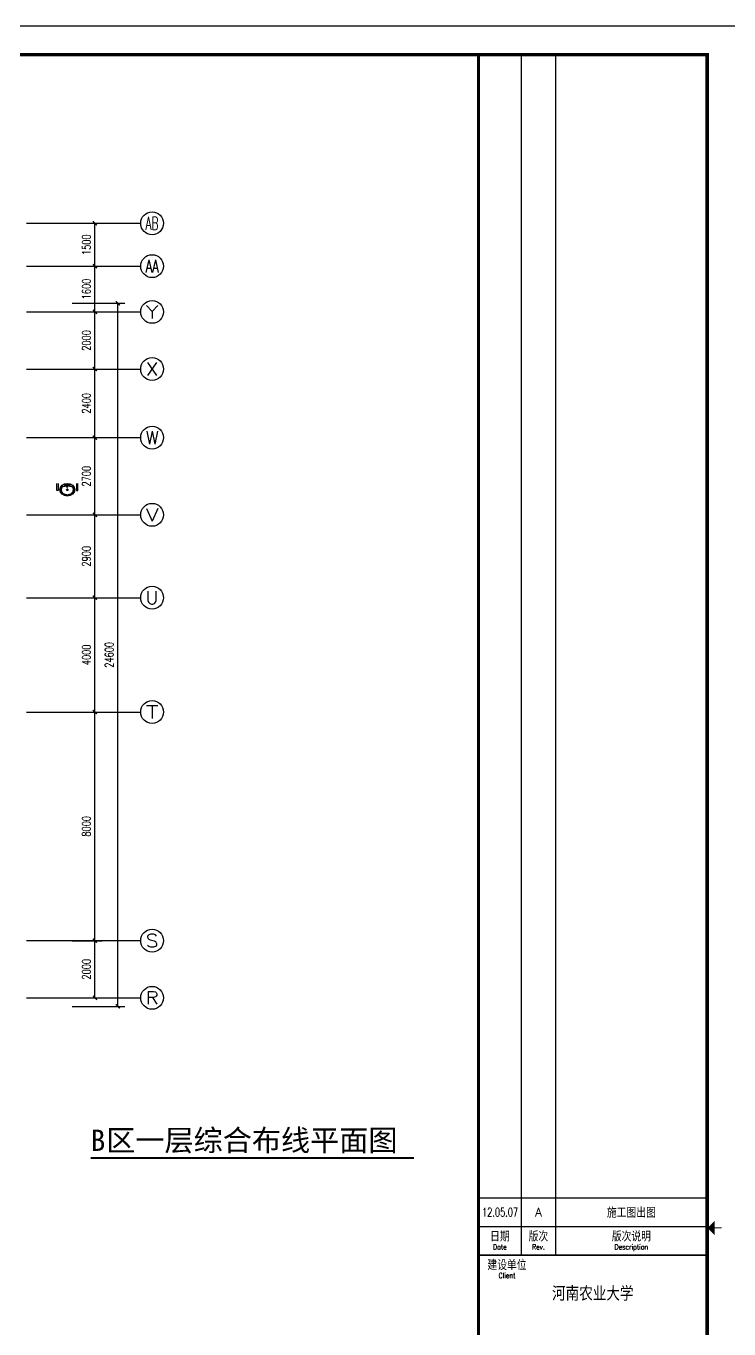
# Model space of a CAD drawing. Extents: x 190999 to 834799, y -200814 to 215286.
# Drawn here: x 403976 to 428562, y 110301 to 155886 of the extents above; entities that cross this region are included whole.
import ezdxf
from ezdxf.enums import TextEntityAlignment as Align

# ---------------------------------------------------------------- set-up
doc = ezdxf.new("R2010")
doc.units = 0
doc.header["$LTSCALE"] = 1000
doc.header["$MEASUREMENT"] = 0
for name, color, linetype in [('A-Lvtry', 250, 'Continuous'), ('AXIS', 3, 'Continuous'), ('AXIS_TEXT', 7, 'Continuous'), ('DIM_SYMB', 3, 'Continuous'), ('PUB_TEXT', 7, 'Continuous'), ('图框', 189, 'Continuous')]:
    doc.layers.add(name, color=color, linetype=linetype)
doc.styles.add('_TCH_AXIS', font='COMPLEX', dxfattribs={"bigfont": 'GBCBIG'})
doc.styles.add('COMPLEX', font='COMPLEX')
doc.styles.add('DIM_FONT', font='SIMPLEX', dxfattribs={"width": 0.7, "bigfont": 'GBCBIG'})
doc.styles.add('HT', font='simhei.ttf')
doc.styles.add('TKZ1_tjhts.shx', font='tjromant.shx', dxfattribs={"bigfont": 'tjhts.shx'})
doc.styles.add('TKZ2_tjkts.shx', font='tjromant.shx', dxfattribs={"bigfont": 'tjkts.shx'})
doc.dimstyles.new('DIMN', dxfattribs={"dimtxt": 300, "dimasz": 100, "dimexe": 250, "dimexo": 300, "dimgap": 150, "dimtad": 1, "dimdec": 0, "dimzin": 0, "dimdsep": 46, "dimtxsty": 'DIM_FONT', "dimblk": 'ARCHTICK', "dimcen": 0.09, "dimclrt": 7, "dimazin": 2, "dimtfac": 1, "dimtdec": 0, "dimtix": 1, "dimtmove": 2, "dimatfit": 3, "dimfxl": 0, "dimtolj": 1, "dimtzin": 0, "dimarcsym": 0})

# ---------------------------------------------------------------- blocks, each defined once
blk = doc.blocks.new('TJAD_TK_A0')
at = {"layer": '图框'}
for p, q in [((2162, 399.3), (973, 399.3)), ((2087, 389.3), (2087, -30.7)), ((2099, 389.3), (2099, -30.7)), ((2072, -10.7), (2152, -10.7)), ((2072, -20.7), (2152, -20.7)), ((2072, -30.7), (2152, -30.7))]:
    blk.add_line(p, q, dxfattribs=at)
at = {"layer": '图框', "const_width": 1.2}
blk.add_lwpolyline([(2152, -431.7), (2152, 389.3), (998, 389.3), (998, -431.7)], close=True, dxfattribs=at)
at = {"layer": '图框'}
for points, const_width in [([(2072, 389.3), (2072, -431.7)], 1), ([(2154.61, -21.2), (2157.11, -21.2)], 0.3), ([(2072, -30.7), (2152, -30.7)], 0.6)]:
    blk.add_lwpolyline(points, dxfattribs=dict(at, const_width=const_width))
blk.add_solid([(2154.61, -23.7), (2154.61, -18.7), (2152.11, -21.2)], dxfattribs=at)
at = {"layer": '图框', "color": 3, "style": 'TKZ1_tjhts.shx'}
for s, height, p in [('施工图出图', 3.6, (2125.5, -15.83)), ('A', 3, (2093, -15.7)), ('河南农业大学', 5, (2112, -44.2))]:
    blk.add_text(s, height=height, dxfattribs=at).set_placement(p, align=Align.MIDDLE_CENTER)
at = {"layer": '图框', "color": 3, "style": 'TKZ1_tjhts.shx', "width": 0.7}
blk.add_text('12.05.07', height=3, dxfattribs=at).set_placement((2079.58, -15.7), align=Align.MIDDLE_CENTER)
at = {"layer": '图框', "style": 'TKZ2_tjkts.shx'}
for s, p in [('日期', (2079.5, -24.16)), ('版次', (2093, -24.16)), ('版次说明', (2125.5, -24.16)), ('建设单位', (2082, -34.16))]:
    blk.add_text(s, height=3.6, dxfattribs=at).set_placement(p, align=Align.MIDDLE_CENTER)
at = {"layer": '图框', "style": 'TKZ2_tjkts.shx', "width": 0.8}
for s, p in [('Date', (2079.5, -27.86)), ('Rev.', (2093, -27.86)), ('Description', (2125.5, -27.86)), ('Client', (2082, -37.86))]:
    blk.add_text(s, height=1.8, dxfattribs=at).set_placement(p, align=Align.MIDDLE_CENTER)
blk = doc.blocks.new('_ArchTick')
at = {"const_width": 0.5}
blk.add_lwpolyline([(-0.7, -0.7), (0.7, 0.7)], dxfattribs=at)
blk = doc.blocks.new('*D75')
at = {"layer": 'AXIS', "color": 0, "lineweight": -2}
for p, q in [((405590, 123886), (406635, 123886)), ((406385, 121886), (406385, 123886)), ((405590, 121886), (406635, 121886))]:
    blk.add_line(p, q, dxfattribs=at)
at = {"layer": 'Defpoints', "color": 0}
for p in [(405290, 123886), (406385, 123886), (405290, 121886)]:
    blk.add_point(p, dxfattribs=at)
at = {"layer": 'AXIS', "color": 0, "lineweight": -2, "xscale": 100, "yscale": 100, "zscale": 100}
for p, rotation in [((406385, 123886), 90), ((406385, 121886), 270)]:
    blk.add_blockref('_ArchTick', p, dxfattribs=dict(at, rotation=rotation))
at = {"layer": 'AXIS', "color": 7, "insert": (406085, 122886), "char_height": 300, "attachment_point": 5, "rotation": 90, "style": 'DIM_FONT'}
blk.add_mtext('\\A1;2000', dxfattribs=at)
blk = doc.blocks.new('*D76')
at = {"layer": 'AXIS', "color": 0, "lineweight": -2}
for p, q in [((405590, 131886), (406635, 131886)), ((406385, 123886), (406385, 131886)), ((405590, 123886), (406635, 123886))]:
    blk.add_line(p, q, dxfattribs=at)
at = {"layer": 'Defpoints', "color": 0}
for p in [(405290, 131886), (406385, 131886), (405290, 123886)]:
    blk.add_point(p, dxfattribs=at)
at = {"layer": 'AXIS', "color": 0, "lineweight": -2, "xscale": 100, "yscale": 100, "zscale": 100}
for p, rotation in [((406385, 131886), 90), ((406385, 123886), 270)]:
    blk.add_blockref('_ArchTick', p, dxfattribs=dict(at, rotation=rotation))
at = {"layer": 'AXIS', "color": 7, "insert": (406085, 127886), "char_height": 300, "attachment_point": 5, "rotation": 90, "style": 'DIM_FONT'}
blk.add_mtext('\\A1;8000', dxfattribs=at)
blk = doc.blocks.new('*D77')
at = {"layer": 'AXIS', "color": 0, "lineweight": -2}
for p, q in [((405590, 135886), (406635, 135886)), ((406385, 131886), (406385, 135886)), ((405590, 131886), (406635, 131886))]:
    blk.add_line(p, q, dxfattribs=at)
at = {"layer": 'Defpoints', "color": 0}
for p in [(405290, 135886), (406385, 135886), (405290, 131886)]:
    blk.add_point(p, dxfattribs=at)
at = {"layer": 'AXIS', "color": 0, "lineweight": -2, "xscale": 100, "yscale": 100, "zscale": 100}
for p, rotation in [((406385, 135886), 90), ((406385, 131886), 270)]:
    blk.add_blockref('_ArchTick', p, dxfattribs=dict(at, rotation=rotation))
at = {"layer": 'AXIS', "color": 7, "insert": (406085, 133886), "char_height": 300, "attachment_point": 5, "rotation": 90, "style": 'DIM_FONT'}
blk.add_mtext('\\A1;4000', dxfattribs=at)
blk = doc.blocks.new('*D78')
at = {"layer": 'AXIS', "color": 0, "lineweight": -2}
for p, q in [((405590, 138786), (406635, 138786)), ((406385, 135886), (406385, 138786)), ((405590, 135886), (406635, 135886))]:
    blk.add_line(p, q, dxfattribs=at)
at = {"layer": 'Defpoints', "color": 0}
for p in [(405290, 138786), (406385, 138786), (405290, 135886)]:
    blk.add_point(p, dxfattribs=at)
at = {"layer": 'AXIS', "color": 0, "lineweight": -2, "xscale": 100, "yscale": 100, "zscale": 100}
for p, rotation in [((406385, 138786), 90), ((406385, 135886), 270)]:
    blk.add_blockref('_ArchTick', p, dxfattribs=dict(at, rotation=rotation))
at = {"layer": 'AXIS', "color": 7, "insert": (406085, 137336), "char_height": 300, "attachment_point": 5, "rotation": 90, "style": 'DIM_FONT'}
blk.add_mtext('\\A1;2900', dxfattribs=at)
blk = doc.blocks.new('*D79')
at = {"layer": 'AXIS', "color": 0, "lineweight": -2}
for p, q in [((405590, 141486), (406635, 141486)), ((406385, 138786), (406385, 141486)), ((405590, 138786), (406635, 138786))]:
    blk.add_line(p, q, dxfattribs=at)
at = {"layer": 'Defpoints', "color": 0}
for p in [(405290, 141486), (406385, 141486), (405290, 138786)]:
    blk.add_point(p, dxfattribs=at)
at = {"layer": 'AXIS', "color": 0, "lineweight": -2, "xscale": 100, "yscale": 100, "zscale": 100}
for p, rotation in [((406385, 141486), 90), ((406385, 138786), 270)]:
    blk.add_blockref('_ArchTick', p, dxfattribs=dict(at, rotation=rotation))
at = {"layer": 'AXIS', "color": 7, "insert": (406085, 140136), "char_height": 300, "attachment_point": 5, "rotation": 90, "style": 'DIM_FONT'}
blk.add_mtext('\\A1;2700', dxfattribs=at)
blk = doc.blocks.new('*D80')
at = {"layer": 'AXIS', "color": 0, "lineweight": -2}
for p, q in [((405590, 143886), (406635, 143886)), ((406385, 141486), (406385, 143886)), ((405590, 141486), (406635, 141486))]:
    blk.add_line(p, q, dxfattribs=at)
at = {"layer": 'Defpoints', "color": 0}
for p in [(405290, 143886), (406385, 143886), (405290, 141486)]:
    blk.add_point(p, dxfattribs=at)
at = {"layer": 'AXIS', "color": 0, "lineweight": -2, "xscale": 100, "yscale": 100, "zscale": 100}
for p, rotation in [((406385, 143886), 90), ((406385, 141486), 270)]:
    blk.add_blockref('_ArchTick', p, dxfattribs=dict(at, rotation=rotation))
at = {"layer": 'AXIS', "color": 7, "insert": (406085, 142686), "char_height": 300, "attachment_point": 5, "rotation": 90, "style": 'DIM_FONT'}
blk.add_mtext('\\A1;2400', dxfattribs=at)
blk = doc.blocks.new('*D81')
at = {"layer": 'AXIS', "color": 0, "lineweight": -2}
for p, q in [((405590, 145886), (406635, 145886)), ((406385, 143886), (406385, 145886)), ((405590, 143886), (406635, 143886))]:
    blk.add_line(p, q, dxfattribs=at)
at = {"layer": 'Defpoints', "color": 0}
for p in [(405290, 145886), (406385, 145886), (405290, 143886)]:
    blk.add_point(p, dxfattribs=at)
at = {"layer": 'AXIS', "color": 0, "lineweight": -2, "xscale": 100, "yscale": 100, "zscale": 100}
for p, rotation in [((406385, 145886), 90), ((406385, 143886), 270)]:
    blk.add_blockref('_ArchTick', p, dxfattribs=dict(at, rotation=rotation))
at = {"layer": 'AXIS', "color": 7, "insert": (406085, 144886), "char_height": 300, "attachment_point": 5, "rotation": 90, "style": 'DIM_FONT'}
blk.add_mtext('\\A1;2000', dxfattribs=at)
blk = doc.blocks.new('*D82')
at = {"layer": 'AXIS', "color": 0, "lineweight": -2}
for p, q in [((405590, 147486), (406635, 147486)), ((406385, 145886), (406385, 147486)), ((405590, 145886), (406635, 145886))]:
    blk.add_line(p, q, dxfattribs=at)
at = {"layer": 'Defpoints', "color": 0}
for p in [(405290, 147486), (406385, 147486), (405290, 145886)]:
    blk.add_point(p, dxfattribs=at)
at = {"layer": 'AXIS', "color": 0, "lineweight": -2, "xscale": 100, "yscale": 100, "zscale": 100}
for p, rotation in [((406385, 147486), 90), ((406385, 145886), 270)]:
    blk.add_blockref('_ArchTick', p, dxfattribs=dict(at, rotation=rotation))
at = {"layer": 'AXIS', "color": 7, "insert": (406085, 146686), "char_height": 300, "attachment_point": 5, "rotation": 90, "style": 'DIM_FONT'}
blk.add_mtext('\\A1;1600', dxfattribs=at)
blk = doc.blocks.new('*D83')
at = {"layer": 'AXIS', "color": 0, "lineweight": -2}
for p, q in [((405590, 148986), (406635, 148986)), ((406385, 147486), (406385, 148986)), ((405590, 147486), (406635, 147486))]:
    blk.add_line(p, q, dxfattribs=at)
at = {"layer": 'Defpoints', "color": 0}
for p in [(405290, 148986), (406385, 148986), (405290, 147486)]:
    blk.add_point(p, dxfattribs=at)
at = {"layer": 'AXIS', "color": 0, "lineweight": -2, "xscale": 100, "yscale": 100, "zscale": 100}
for p, rotation in [((406385, 148986), 90), ((406385, 147486), 270)]:
    blk.add_blockref('_ArchTick', p, dxfattribs=dict(at, rotation=rotation))
at = {"layer": 'AXIS', "color": 7, "insert": (406085, 148236), "char_height": 300, "attachment_point": 5, "rotation": 90, "style": 'DIM_FONT'}
blk.add_mtext('\\A1;1500', dxfattribs=at)
blk = doc.blocks.new('*D84')
at = {"layer": 'AXIS', "color": 0, "lineweight": -2}
for p, q in [((405590, 146186), (407435, 146186)), ((407185, 121586), (407185, 146186)), ((405590, 121586), (407435, 121586))]:
    blk.add_line(p, q, dxfattribs=at)
at = {"layer": 'Defpoints', "color": 0}
for p in [(405290, 146186), (407185, 146186), (405290, 121586)]:
    blk.add_point(p, dxfattribs=at)
at = {"layer": 'AXIS', "color": 0, "lineweight": -2, "xscale": 100, "yscale": 100, "zscale": 100}
for p, rotation in [((407185, 146186), 90), ((407185, 121586), 270)]:
    blk.add_blockref('_ArchTick', p, dxfattribs=dict(at, rotation=rotation))
at = {"layer": 'AXIS', "color": 7, "insert": (406885, 133886), "char_height": 300, "attachment_point": 5, "rotation": 90, "style": 'DIM_FONT'}
blk.add_mtext('\\A1;24600', dxfattribs=at)
blk = doc.blocks.new('_AXISO')
blk.add_circle((0, 0), 0.5)
at = {"layer": 'AXIS_TEXT', "style": 'COMPLEX', "width": 1.041667}
blk.add_attdef('A', text='', height=0.56, dxfattribs=at).set_placement((-0.25, -0.28), (0.25, -0.28), align=Align.FIT)
blk = doc.blocks.new('$lvtry$00000173')
for p, q in [((-37, -220, 0), (38, -220, 0)), ((-12, -126, 0), (-17, -51, 0)), ((0, -178, 0), (0, -261, 0)), ((10, -126, 0), (14, -51, 0))]:
    blk.add_line(p, q)
for centre, radius in [((-71, -63, 0), 20.6), ((-71, -63, 0), 15.6), ((0, -220, 0), 23.4), ((-1, -51, 0), 15.8), ((71, -63, 0), 20.6), ((71, -63, 0), 15.6)]:
    blk.add_circle(centre, radius)
blk.add_arc((-1, -118, 0), 13.9, 215.486, 324.514)
blk.add_ellipse((0, -220, 0), major_axis=(-259, 0), ratio=0.848663)
for start_param, end_param in [(4.764585, 5.931457), (3.493317, 4.671733)]:
    blk.add_ellipse((0, -216, 0), major_axis=(-259, 0), ratio=0.459125, start_param=start_param, end_param=end_param)
for points, knots in [([(-249, -220, 0), (-249, -227, 0), (-249, -234, 0), (-246, -254, 0), (-243, -266, 0), (-236, -289, 0), (-231, -300, 0), (-218, -322, 0), (-211, -332, 0), (-194, -352, 0), (-185, -361, 0), (-164, -378, 0), (-153, -386, 0), (-129, -400, 0), (-116, -406, 0), (-90, -416, 0), (-76, -420, 0), (-48, -426, 0), (-34, -428, 0), (-5, -430, 0), (9, -430, 0), (38, -427, 0), (52, -425, 0), (80, -419, 0), (94, -414, 0), (120, -404, 0), (133, -398, 0), (156, -384, 0), (167, -376, 0), (187, -359, 0), (197, -349, 0), (213, -329, 0), (220, -319, 0), (232, -297, 0), (237, -285, 0), (244, -262, 0), (247, -250, 0), (249, -226, 0), (249, -214, 0), (247, -190, 0), (245, -178, 0), (237, -155, 0), (232, -144, 0), (221, -122, 0), (213, -111, 0), (197, -91, 0), (188, -82, 0), (168, -64, 0), (157, -56, 0), (133, -42, 0), (121, -36, 0), (95, -25, 0), (81, -21, 0), (53, -15, 0), (39, -12, 0), (10, -10, 0), (-4, -10, 0), (-33, -11, 0), (-47, -13, 0), (-75, -19, 0), (-89, -24, 0), (-115, -34, 0), (-128, -40, 0), (-152, -53, 0), (-163, -61, 0), (-184, -78, 0), (-193, -87, 0), (-210, -107, 0), (-218, -117, 0), (-230, -139, 0), (-235, -150, 0), (-243, -173, 0), (-246, -185, 0), (-249, -205, 0), (-249, -212, 0), (-249, -220, 0)], [0, 0, 0, 0, 0.105369, 0.105369, 0.278747, 0.278747, 0.452125, 0.452125, 0.625504, 0.625504, 0.798882, 0.798882, 0.97226, 0.97226, 1.145639, 1.145639, 1.319017, 1.319017, 1.492395, 1.492395, 1.665774, 1.665774, 1.839152, 1.839152, 2.01253, 2.01253, 2.185909, 2.185909, 2.359287, 2.359287, 2.532665, 2.532665, 2.706044, 2.706044, 2.879422, 2.879422, 3.0528, 3.0528, 3.226179, 3.226179, 3.399557, 3.399557, 3.572935, 3.572935, 3.746313, 3.746313, 3.919692, 3.919692, 4.09307, 4.09307, 4.266448, 4.266448, 4.439827, 4.439827, 4.613205, 4.613205, 4.786583, 4.786583, 4.959962, 4.959962, 5.13334, 5.13334, 5.306718, 5.306718, 5.480097, 5.480097, 5.653475, 5.653475, 5.826853, 5.826853, 6.000232, 6.000232, 6.17361, 6.17361, 6.283185, 6.283185, 6.283185, 6.283185]), ([(-185, -132, 0), (-187, -134, 0), (-188, -136, 0), (-193, -144, 0), (-196, -150, 0), (-202, -163, 0), (-205, -169, 0), (-209, -181, 0), (-210, -188, 0), (-213, -200, 0), (-214, -206, 0), (-214, -215, 0), (-214, -217, 0), (-214, -220, 0), (-214, -226, 0), (-214, -233, 0), (-212, -247, 0), (-210, -255, 0), (-206, -268, 0), (-204, -273, 0), (-200, -282, 0), (-197, -287, 0), (-191, -299, 0), (-187, -305, 0), (-178, -317, 0), (-173, -323, 0), (-162, -333, 0), (-158, -338, 0), (-145, -348, 0), (-137, -354, 0), (-123, -363, 0), (-118, -366, 0), (-107, -371, 0), (-101, -374, 0), (-89, -379, 0), (-83, -381, 0), (-71, -385, 0), (-64, -387, 0), (-49, -390, 0), (-40, -392, 0), (-22, -394, 0), (-13, -394, 0), (5, -395, 0), (14, -394, 0), (32, -393, 0), (41, -392, 0), (58, -388, 0), (66, -386, 0), (81, -382, 0), (89, -379, 0), (104, -373, 0), (111, -369, 0), (125, -362, 0), (132, -358, 0), (144, -349, 0), (150, -344, 0), (162, -334, 0), (167, -329, 0), (177, -318, 0), (181, -313, 0), (189, -302, 0), (192, -297, 0), (199, -285, 0), (202, -278, 0), (207, -265, 0), (209, -259, 0), (211, -247, 0), (212, -242, 0), (214, -228, 0), (214, -220, 0), (213, -207, 0), (213, -201, 0), (211, -190, 0), (210, -184, 0), (205, -168, 0), (200, -157, 0), (191, -142, 0), (188, -137, 0), (185, -132, 0)], [5.740897, 5.740897, 5.740897, 5.740897, 5.780874, 5.780874, 5.896829, 5.896829, 6.012784, 6.012784, 6.128739, 6.128739, 6.240697, 6.240697, 6.283185, 6.283185, 6.283185, 6.399826, 6.399826, 6.5409, 6.5409, 6.634, 6.634, 6.7271, 6.7271, 6.852188, 6.852188, 6.977276, 6.977276, 7.077377, 7.077377, 7.229977, 7.229977, 7.317389, 7.317389, 7.404801, 7.404801, 7.497094, 7.497094, 7.589386, 7.589386, 7.712334, 7.712334, 7.835281, 7.835281, 7.958228, 7.958228, 8.081175, 8.081175, 8.194983, 8.194983, 8.30879, 8.30879, 8.422598, 8.422598, 8.537599, 8.537599, 8.6526, 8.6526, 8.767602, 8.767602, 8.884432, 8.884432, 8.982435, 8.982435, 9.119467, 9.119467, 9.224191, 9.224191, 9.328914, 9.328914, 9.470087, 9.470087, 9.571187, 9.571187, 9.672288, 9.672288, 9.874489, 9.874489, 9.967059, 9.967059, 9.967059, 9.967059])]:
    blk.add_open_spline(points, degree=3, knots=knots)
blk.add_point((-1, -51, 0))

msp = doc.modelspace()

# ---------------------------------------------------------------- linework, layer by layer
at = {"layer": 'A-Lvtry'}
for points in [[(405095.1, 139886.5), (405095.1, 139641.7), (405055.1, 139641.7), (405055.1, 139886.5)], [(405743.3, 139886.5), (405743.3, 139641.7), (405783.3, 139641.7), (405783.3, 139886.5)]]:
    msp.add_lwpolyline(points, dxfattribs=at)
at = {"layer": 'AXIS'}
for p, q in [((403990.1, 148986.5), (407984.6, 148986.5)), ((403990.1, 147486.5), (407984.6, 147486.5)), ((403990.1, 145886.5), (407984.6, 145886.5)), ((403990.1, 143886.5), (407984.6, 143886.5)), ((403990.1, 141486.5), (407984.6, 141486.5)), ((403990.1, 138786.5), (407984.6, 138786.5)), ((403990.1, 135886.5), (407984.6, 135886.5)), ((403990.1, 131886.5), (407984.6, 131886.5)), ((403990.1, 123886.5), (407984.6, 123886.5)), ((403990.1, 121886.5), (407984.6, 121886.5))]:
    msp.add_line(p, q, dxfattribs=at)
at = {"layer": 'DIM_SYMB', "const_width": 70}
msp.add_lwpolyline([(406240.5, 116279), (417544.3, 116279)], dxfattribs=at)

# ---------------------------------------------------------------- block references
at = {"layer": 'A-Lvtry', "rotation": 359.9999995731132}
msp.add_blockref('$lvtry$00000173', (405419.2, 139884, 0), dxfattribs=at)
at = {"layer": 'AXIS'}
ref = msp.add_blockref('_AXISO', (408384.6, 148986.5), dxfattribs=dict(at, xscale=800, yscale=800, zscale=800))
ref.add_attrib('A', 'AB', dxfattribs={"layer": 'AXIS_TEXT', "height": 452.55, "style": '_TCH_AXIS', "width": 0.552632}).set_placement((408158.3, 148760.2), (408610.9, 148760.2), align=Align.FIT)
ref = msp.add_blockref('_AXISO', (408384.6, 147486.5), dxfattribs=dict(at, xscale=800, yscale=800, zscale=800))
ref.add_attrib('A', 'AA', dxfattribs={"layer": 'AXIS_TEXT', "height": 452.55, "style": '_TCH_AXIS', "width": 0.538462}).set_placement((408158.3, 147260.2), (408610.9, 147260.2), align=Align.FIT)
ref = msp.add_blockref('_AXISO', (408384.6, 145886.5), dxfattribs=dict(at, xscale=800, yscale=800, zscale=800))
ref.add_attrib('A', 'Y', dxfattribs={"layer": 'AXIS_TEXT', "height": 452.5, "style": '_TCH_AXIS', "width": 1.105263}).set_placement((408158.3, 145660.2), (408610.9, 145660.2), align=Align.FIT)
ref = msp.add_blockref('_AXISO', (408384.6, 143886.5), dxfattribs=dict(at, xscale=800, yscale=800, zscale=800))
ref.add_attrib('A', 'X', dxfattribs={"layer": 'AXIS_TEXT', "height": 452.5, "style": '_TCH_AXIS', "width": 1.166667}).set_placement((408158.3, 143660.2), (408610.9, 143660.2), align=Align.FIT)
ref = msp.add_blockref('_AXISO', (408384.6, 141486.5), dxfattribs=dict(at, xscale=800, yscale=800, zscale=800))
ref.add_attrib('A', 'W', dxfattribs={"layer": 'AXIS_TEXT', "height": 452.5, "style": '_TCH_AXIS', "width": 0.954545}).set_placement((408158.3, 141260.2), (408610.9, 141260.2), align=Align.FIT)
ref = msp.add_blockref('_AXISO', (408384.6, 138786.5), dxfattribs=dict(at, xscale=800, yscale=800, zscale=800))
ref.add_attrib('A', 'V', dxfattribs={"layer": 'AXIS_TEXT', "height": 452.5, "style": '_TCH_AXIS', "width": 1.166667}).set_placement((408158.3, 138560.2), (408610.9, 138560.2), align=Align.FIT)
ref = msp.add_blockref('_AXISO', (408384.6, 135886.5), dxfattribs=dict(at, xscale=800, yscale=800, zscale=800))
ref.add_attrib('A', 'U', dxfattribs={"layer": 'AXIS_TEXT', "height": 452.5, "style": '_TCH_AXIS', "width": 1.05}).set_placement((408158.3, 135660.2), (408610.9, 135660.2), align=Align.FIT)
ref = msp.add_blockref('_AXISO', (408384.6, 131886.5), dxfattribs=dict(at, xscale=800, yscale=800, zscale=800))
ref.add_attrib('A', 'T', dxfattribs={"layer": 'AXIS_TEXT', "height": 452.5, "style": '_TCH_AXIS', "width": 1.4}).set_placement((408158.3, 131660.2), (408610.9, 131660.2), align=Align.FIT)
ref = msp.add_blockref('_AXISO', (408384.6, 123886.5), dxfattribs=dict(at, xscale=800, yscale=800, zscale=800))
ref.add_attrib('A', 'S', dxfattribs={"layer": 'AXIS_TEXT', "height": 452.5, "style": '_TCH_AXIS', "width": 1.5}).set_placement((408158.3, 123660.2), (408610.9, 123660.2), align=Align.FIT)
ref = msp.add_blockref('_AXISO', (408384.6, 121886.5), dxfattribs=dict(at, xscale=800, yscale=800, zscale=800))
ref.add_attrib('A', 'R', dxfattribs={"layer": 'AXIS_TEXT', "height": 452.5, "style": '_TCH_AXIS', "width": 1.166667}).set_placement((408158.3, 121660.2), (408610.9, 121660.2), align=Align.FIT)
at = {"layer": '图框', "xscale": 100, "yscale": 100, "zscale": 100}
msp.add_blockref('TJAD_TK_A0', (212598.6, 115956.8), dxfattribs=at)

# ---------------------------------------------------------------- texts
at = {"layer": 'PUB_TEXT', "style": 'HT'}
for s, height, p in [('B', 746.8, (406240.5, 116528.7)), ('区一层综合布线平面图', 746.84, (406780.6, 116528.7))]:
    msp.add_text(s, height=height, dxfattribs=at).set_placement(p)

# ---------------------------------------------------------------- dimensions: what is measured, and where the dimension line sits
at = {"layer": 'AXIS'}
for p1, p2, distance, picture, middle in [((405290.1, 147486.5), (405290.1, 148986.5), -1094.4, '*D83', (406084.6, 148236.5)), ((405290.1, 145886.5), (405290.1, 147486.5), -1094.4, '*D82', (406084.6, 146686.5)), ((405290.1, 121586.5), (405290.1, 146186.5), -1894.4, '*D84', (406884.6, 133886.5)), ((405290.1, 143886.5), (405290.1, 145886.5), -1094.4, '*D81', (406084.6, 144886.5)), ((405290.1, 141486.5), (405290.1, 143886.5), -1094.4, '*D80', (406084.6, 142686.5)), ((405290.1, 138786.5), (405290.1, 141486.5), -1094.4, '*D79', (406084.6, 140136.5)), ((405290.1, 135886.5), (405290.1, 138786.5), -1094.4, '*D78', (406084.6, 137336.5)), ((405290.1, 131886.5), (405290.1, 135886.5), -1094.4, '*D77', (406084.6, 133886.5)), ((405290.1, 123886.5), (405290.1, 131886.5), -1094.4, '*D76', (406084.6, 127886.5)), ((405290.1, 121886.5), (405290.1, 123886.5), -1094.4, '*D75', (406084.6, 122886.5))]:
    dim = msp.add_aligned_dim(p1=p1, p2=p2, distance=distance, dimstyle='DIMN', dxfattribs=at)
    dim.commit()
    dim.dimension.update_dxf_attribs({"geometry": picture, "text_midpoint": middle})

doc.saveas('drawing.dxf')
